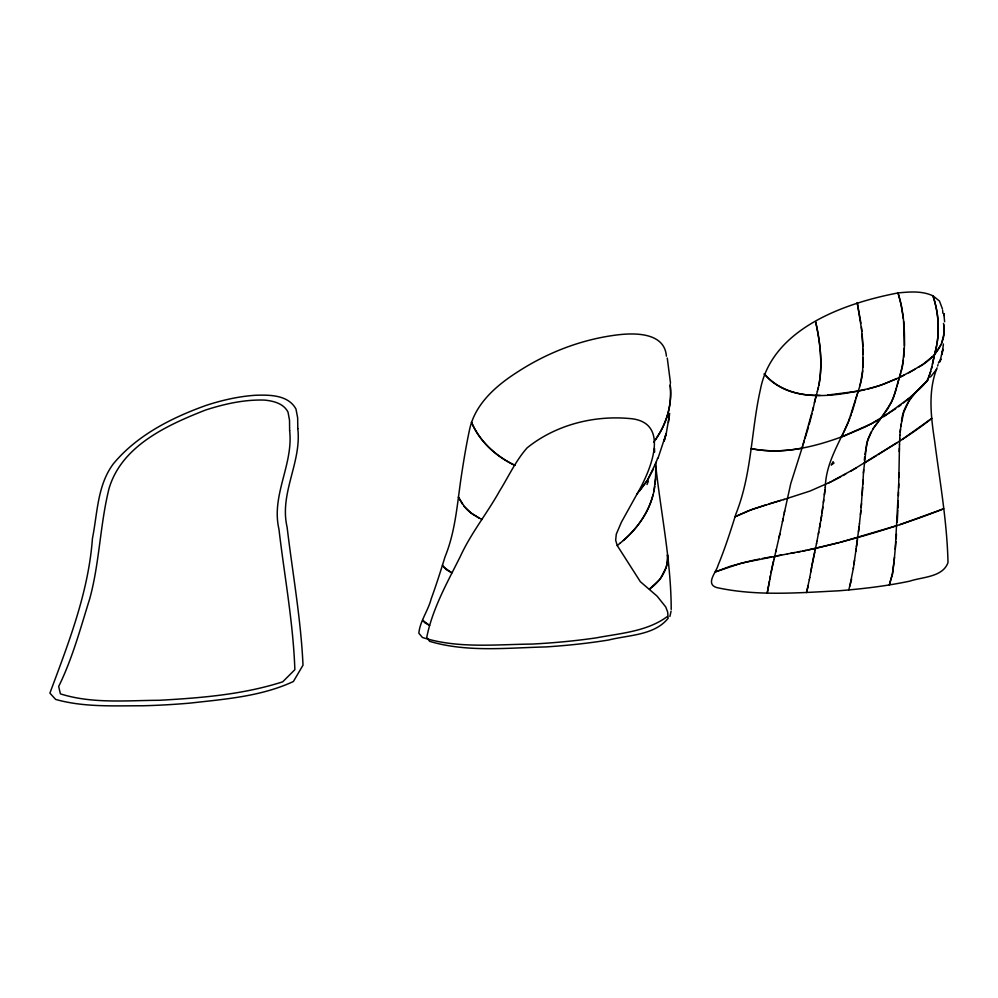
<?xml version="1.0" encoding="UTF-8"?>
<svg xmlns="http://www.w3.org/2000/svg" width="998" height="998" viewBox="0 0 998 998"><rect width="100%" height="100%" fill="white"/><g stroke="black" fill="none" stroke-linecap="round" stroke-linejoin="round"><path stroke-width="1.5" d="M655.836 471.48L655.112 484.117M898.936 472.915L898.649 487.972M898.874 477.456L899.497 444.547M904.438 345.62L903.602 321.244M863.17 357.583L862.846 367.476M898.749 483.855L895.256 549.262M655.748 476.146L655.599 464.419C660.788 512.735 671.13 560.789 671.205 609.479M898.437 495.707L898.537 492.039M899.485 444.734L899.747 438.409M899.248 451.607L899.36 448.351M898.25 501.108L897.951 508.182M904.338 347.953L902.491 366.079L897.389 384.417M897.676 513.982L897.863 510.103M897.639 514.656L897.214 522.278M862.659 487.186L862.185 494.808M862.821 484.205L863.644 469.759M863.058 480.163L861.162 507.396M899.747 438.509L899.934 435.24M860.239 384.866L862.646 370.819L863.083 349.263M863.432 473.127L866.638 443.848M896.466 534.03L896.117 538.833M655.599 478.791L653.777 491.814M903.739 357.384C905.448 335.827 904.512 313.696 898.025 292.938C844.47 303.167 772.115 328.567 760.414 389.457C751.12 430.774 751.843 474.062 735.963 513.82C730.536 531.248 724.922 548.663 717.974 565.554C716.252 572.241 705.062 583.917 716.676 587.56C756.484 596.305 798.038 592.837 838.457 590.816C862.347 588.895 886.236 586.1 909.702 581.16C922.551 576.844 942.723 577.281 948 562.61C947.09 521.867 939.854 481.535 934.652 441.178C931.009 416.89 927.753 391.353 937.06 367.838M899.922 435.353L900.458 429.277M895.917 541.527L894.146 560.801M861.524 503.541L860.451 514.656M900.184 432.146L901.094 424.088M864.343 460.253L864.655 456.822M860.862 510.677L859.428 524.025M894.507 557.321L892.462 573.862L889.33 584.915M943.397 344.011L942.648 350.36M893.934 562.884L892.424 574.062L889.742 583.493M859.478 523.563L858.779 529.414M824.373 494.871L825.009 489.731M823.437 502.481L823.774 499.761M859.141 526.457L855.76 551.47M903.427 359.941L901.182 371.593M864.917 454.452L867.836 439.457L873.15 428.541A514.145 154.253 80.6 0 1 875.795 424.936L878.178 421.942M858.467 531.897L858.804 529.177M657.944 458.456L666.302 433.194L669.67 413.397M825.309 487.398C825.783 461.937 840.778 440.929 849.897 418.125M822.863 506.984L822.053 512.822M825.346 487.049L821.541 516.203L816.963 541.378M668.872 419.372L669.409 415.405M856.109 548.962L853.302 568.698M900.745 426.533L903.701 412.324L908.816 401.071M854.562 560.19L853.939 564.531M856.421 546.804L857.444 539.768M942.299 352.593L942.811 349.275L939.842 361.962L940.865 358.931L940.266 360.74M668.435 422.404L669.072 418.125M821.653 515.392L820.793 520.707M853.465 567.662L849.847 586.013M654.775 486.388C651.619 509.092 637.734 529.115 620.07 543.199M820.368 523.251L819.508 528.092M769.408 581.061L767.25 592.899L772.739 564.444M851.631 579.177L848.724 589.955M936.91 343.923C939.742 327.905 938.045 311.214 932.943 295.82C922.09 290.73 909.615 291.79 898.025 292.938L901.206 304.976L903.327 318.636M942.499 351.408L941.925 354.614L942.1 353.616M769.72 579.252L770.369 575.684M808.23 585.838L806.496 592.612L809.39 579.451M810.8 571.891L812.522 562.535A262.923 78.879 80.6 0 1 813.807 556.185L816.564 543.411M809.702 577.805L811.711 566.926M812.048 565.13L814.73 552.131M818.896 385.328C822.714 364.282 820.319 342.576 815.653 321.88C820.581 344.51 823.487 368.611 817.387 391.303M809.328 579.738L809.74 577.53M818.385 534.105L818.809 531.847M936.623 345.47L933.479 359.38M816.501 543.735L816.975 541.303M770.943 572.627L773.55 561.188M783.991 514.294L782.444 521.879M901.506 421.406C903.003 404.739 914.829 392.626 926.356 381.922A96.507 28.954 80.6 0 0 928.864 377.281L931.883 366.852M784.316 512.648L784.678 510.864M783.081 518.823L779.051 537.648M783.929 514.594L790.74 483.656L802.741 445.856M813.382 407.396L802.018 448.164C785.201 451.458 767.761 451.882 750.908 448.576C782.532 455.013 814.805 446.904 844.42 435.852M814.343 402.805L817.449 391.091M932.456 364.245L934.016 356.872M933.442 359.554L931.346 369.185M811.985 413.721L809.129 424.724M815.141 550.297L815.566 548.351C859.128 538.184 902.055 525.098 943.709 508.78L899.759 524.699M779.85 533.992L773.974 559.566M812.597 410.951L816.214 395.395L820.194 395.37M669.895 616.44L671.093 611.15M775.87 551.682L776.344 549.611M774.411 557.919L774.835 556.185L781.509 554.988M772.901 563.758L774.011 559.416M817.948 389.332L818.447 387.349M653.054 494.671C648.638 512.71 637.223 528.354 623.401 540.454M855.585 400.148L851.905 412.723M855.985 398.626L857.057 394.871M897.015 385.852L893.297 398.115L888.644 407.221M896.79 386.675L898.774 379.614M896.441 388.01L895.268 392.189M867.025 442.226L871.005 432.072M808.442 427.132L807.133 431.535M930.81 371.393L927.317 380.375L920.929 387.636M937.596 366.017L938.008 364.644M806.796 432.608L804.962 438.559M900.707 373.152L899.423 377.469L885.326 383.494A169.298 136.576 16.1 0 1 874.847 387.099C838.931 395.919 791.913 405.2 764.106 373.801L769.545 379.502A48.578 39.184 16.1 0 0 779.65 386.638C790.74 392.913 803.577 395.32 816.214 395.395M894.944 393.224L891.451 402.206L882.881 415.779M938.457 363.147L938.906 361.675M803.19 444.372L804.363 440.592M667.35 616.527C646.941 631.609 620.195 633.306 595.993 637.909C574.786 640.978 553.428 642.937 532.046 644.072C495.644 644.446 457.458 648.75 422.379 637.46L418.836 633.181C419.958 621.243 428.142 610.714 431.173 598.9C436.251 585.003 440.704 570.906 445.058 556.772C456.123 529.664 457.396 500.447 461.987 471.904C464.157 457.795 466.528 443.723 469.534 429.776C474.898 404.028 496.231 385.54 517.438 372.042C547.004 352.781 580.799 339.657 615.841 335.091C633.705 332.696 664.593 331.96 666.39 356.161M859.627 386.812L857.444 393.636M859.59 386.912L861.623 378.778A52.482 15.743 80.6 0 0 862.646 370.794M865.054 389.694L858.255 391.129L848.425 421.755M918.235 367.351C933.866 359.018 947.776 342.127 943.484 323.402M657.582 458.269L654.75 466.178M656.285 461.974L647.739 479.789L637.098 493.898L621.405 522.191L616.29 534.155L615.654 540.192L617.251 545.569L640.329 581.684L657.071 596.105L665.741 606.959L667.674 612.036L668.124 618.298C654.214 635.526 628.752 634.903 608.73 639.992C587.909 643.373 566.914 645.531 545.869 646.929C507.346 647.827 466.989 652.53 429.664 641.34L426.745 637.373C432.433 608.73 447.204 582.657 460.215 556.684C470.894 533.281 487.186 513.284 499.686 490.854C508.643 476.408 515.779 460.664 527.106 447.865C555.15 425.223 592.887 415.368 628.59 418.449C672.203 420.931 650.172 471.543 637.098 493.898M941.688 343.125L944.083 333.12L943.821 324.924M850.67 416.216L851.282 414.557M646.991 484.529L648.413 481.086M847.277 424.424L847.951 422.828M846.89 425.348L843.834 432.184M653.253 469.409L647.203 480.649L639.518 490.979M940.79 345.108L934.59 354.427C940.054 335.316 939.305 314.632 932.943 295.82L939.455 301.022L942.474 309.056M843.298 433.269L841.514 436.937L871.641 423.663L895.705 408.731M887.584 408.856L872.751 429.215M887.197 409.529L887.908 408.344M655.624 439.407L659.765 432.87A112.786 90.993 16.1 0 0 664.381 423.701C669.795 411.326 671.654 397.528 670.107 384.143M653.615 442.339C665.629 426.208 672.465 405.824 670.194 385.627M909.677 399.662L911.498 397.241M936.623 369.335L930.448 377.032M880.922 418.474L881.808 417.301M879.026 420.894L880.036 419.584M912.409 396.019L914.305 393.861M926.68 381.323L928.152 379.739M916.039 392.027L910.588 397.054M924.248 383.993L915.166 392.925L920.518 387.785M921.69 386.613L923.911 384.367M932.506 356.61L922.551 364.619L908.654 372.84M917.948 390.28L919.819 388.609M913.844 394.148L903.527 402.868M909.103 398.302L883.717 416.74M617.251 545.569L620.132 543.149M898.45 406.785L901.281 404.602M902.18 439.482L913.232 432.097A429.502 346.506 16.1 0 0 921.428 426.283A431.772 348.327 16.1 0 0 931.858 418.324L902.267 439.432L850.92 471.068M897.264 442.65L878.128 454.614M876.456 455.662L864.093 463.247M915.016 369.26L899.423 377.469L904.325 375.048M855.96 468.124L828.066 483.281M878.153 420.058L864.655 427.194L844.558 435.789M842.998 475.547L845.793 474M840.678 476.819L833.255 480.712M831.584 481.56L810.027 491.053L783.567 499.599M896.429 378.828L880.86 385.141L868.06 388.995M897.002 525.597L840.466 542.251M766.402 504.664L748.537 510.739L735.064 516.715L752.579 509.23L780.898 500.372M769.109 503.84L784.316 499.374M839.231 542.575L808.305 549.923M815.566 548.351L802.816 551.046M806.297 550.347L790.753 553.329M762.422 558.481L771.541 556.784M797.377 552.094L800.508 551.507M858.255 391.129L827.666 395.071M794.795 552.58L787.322 553.952M787.484 553.915L741.564 563.072L715.229 571.929L730.673 566.14L750.745 560.888A369.11 297.778 16.1 0 1 759.49 559.067M481.922 519.534L472.478 514.057A39.346 31.749 16.1 0 1 464.519 506.772L458.369 497.104L462.398 504.052M479.003 518.074L470.919 512.872L464.195 506.385M443.998 567.363L451.907 572.877L446.193 569.609L442.476 565.118M667.263 358.082L670.494 383.045M943.846 313.696L944.619 321.755M860.925 323.215L857.22 302.644L861.91 331.386M943.834 313.559L944.12 315.518M861.399 326.995L862.996 346.63M862.185 334.293L863.17 354.215M942.661 310.39L942.848 313.272M654.476 448.239L654.613 452.106M289.632 430.587C293.562 464.457 271.019 495.145 278.941 529.152C284.418 575.958 293.2 622.503 294.859 669.683L282.733 681.809C242.951 694.62 200.897 697.951 159.393 700.284C126.472 700.446 92.19 703.927 60.404 693.86L58.682 686.474C72.442 658.493 80.501 628.166 89.795 598.526C99.563 562.697 100.025 524.898 108.969 488.771C121.531 445.757 167.153 425.136 205.526 410.041C224.538 403.916 244.348 399.462 264.433 400.086C273.44 400.947 283.557 403.392 288.023 412.137L289.52 420.245L289.632 430.587M297.803 428.566C301.758 462.473 279.128 493.174 287.112 527.206C292.576 573.176 300.897 618.885 303.005 665.192L293.387 681.509C261.214 696.467 225.111 699.136 190.306 703.079A529.901 269.747 -20.1 0 1 142.564 705.773C113.585 705.736 83.82 707.37 55.651 699.423L49.9 693.123C68.525 643.061 88.523 592.325 92.44 538.421C97.505 513.209 97.305 485.253 113.335 463.833C137.063 435.178 171.718 417.7 206.199 405.363A136.714 62.2 -27.6 0 1 255.675 395.258C269.822 394.821 288.235 394.821 295.969 409.043L297.654 417.825L297.803 428.566M667.462 554.913C668.722 568.798 660.551 581.41 649.461 589.07L660.14 579.139L666.227 567.363A54.678 44.112 16.1 0 0 667.462 554.913M666.165 433.619L664.082 441.303L666.165 433.619M833.031 462.074L831.234 465.031L833.979 463.084L833.031 462.074M429.527 625.397L424.761 622.715L422.628 620.245L429.527 625.397M514.768 465.28C496.018 456.373 479.601 441.565 471.468 422.191C479.664 441.54 496.043 456.311 514.768 465.28"/></g></svg>
